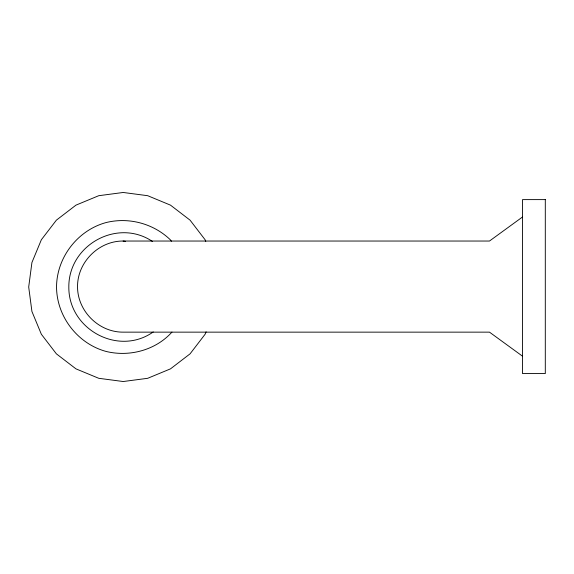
<?xml version="1.0" encoding="UTF-8"?>
<svg xmlns="http://www.w3.org/2000/svg" width="574" height="574" viewBox="0 0 574 574"><rect width="100%" height="100%" fill="white"/><g stroke="black" fill="none" stroke-linecap="round" stroke-linejoin="round"><path stroke-width="0.86" d="M206.102 331.822L205.09 334.262L190.066 353.842L170.485 368.86L147.69 378.302L123.223 381.523L98.764 378.302L75.962 368.86L56.388 353.842L41.364 334.262L31.922 311.467L28.7 287L31.922 262.533L41.364 239.738L56.388 220.158L75.962 205.14L98.764 195.698L123.223 192.477L147.69 195.698L170.485 205.14L190.066 220.158L205.09 239.738L205.765 241.367M171.97 332.081C155.726 350.19 129.415 357.215 105.968 351.41C77.533 343.625 56.704 316.482 56.539 287C56.704 257.518 77.533 230.375 105.968 222.59C128.748 216.893 153.495 223.523 170.378 239.846L171.439 241.231M153.244 331.951C118.459 356.569 68.464 329.354 68.823 287C68.521 244.976 117.57 217.84 152.541 241.511M522.519 216.986L489.479 241.037L123.094 241.037C98.714 240.879 77.39 262.21 77.54 286.591C77.39 310.972 98.714 332.296 123.094 332.145L489.479 332.145L522.519 356.196M123.094 241.037L125.62 241.367M545.3 199.608L522.519 199.608L522.519 373.574L545.3 373.574L545.3 199.608"/></g></svg>
